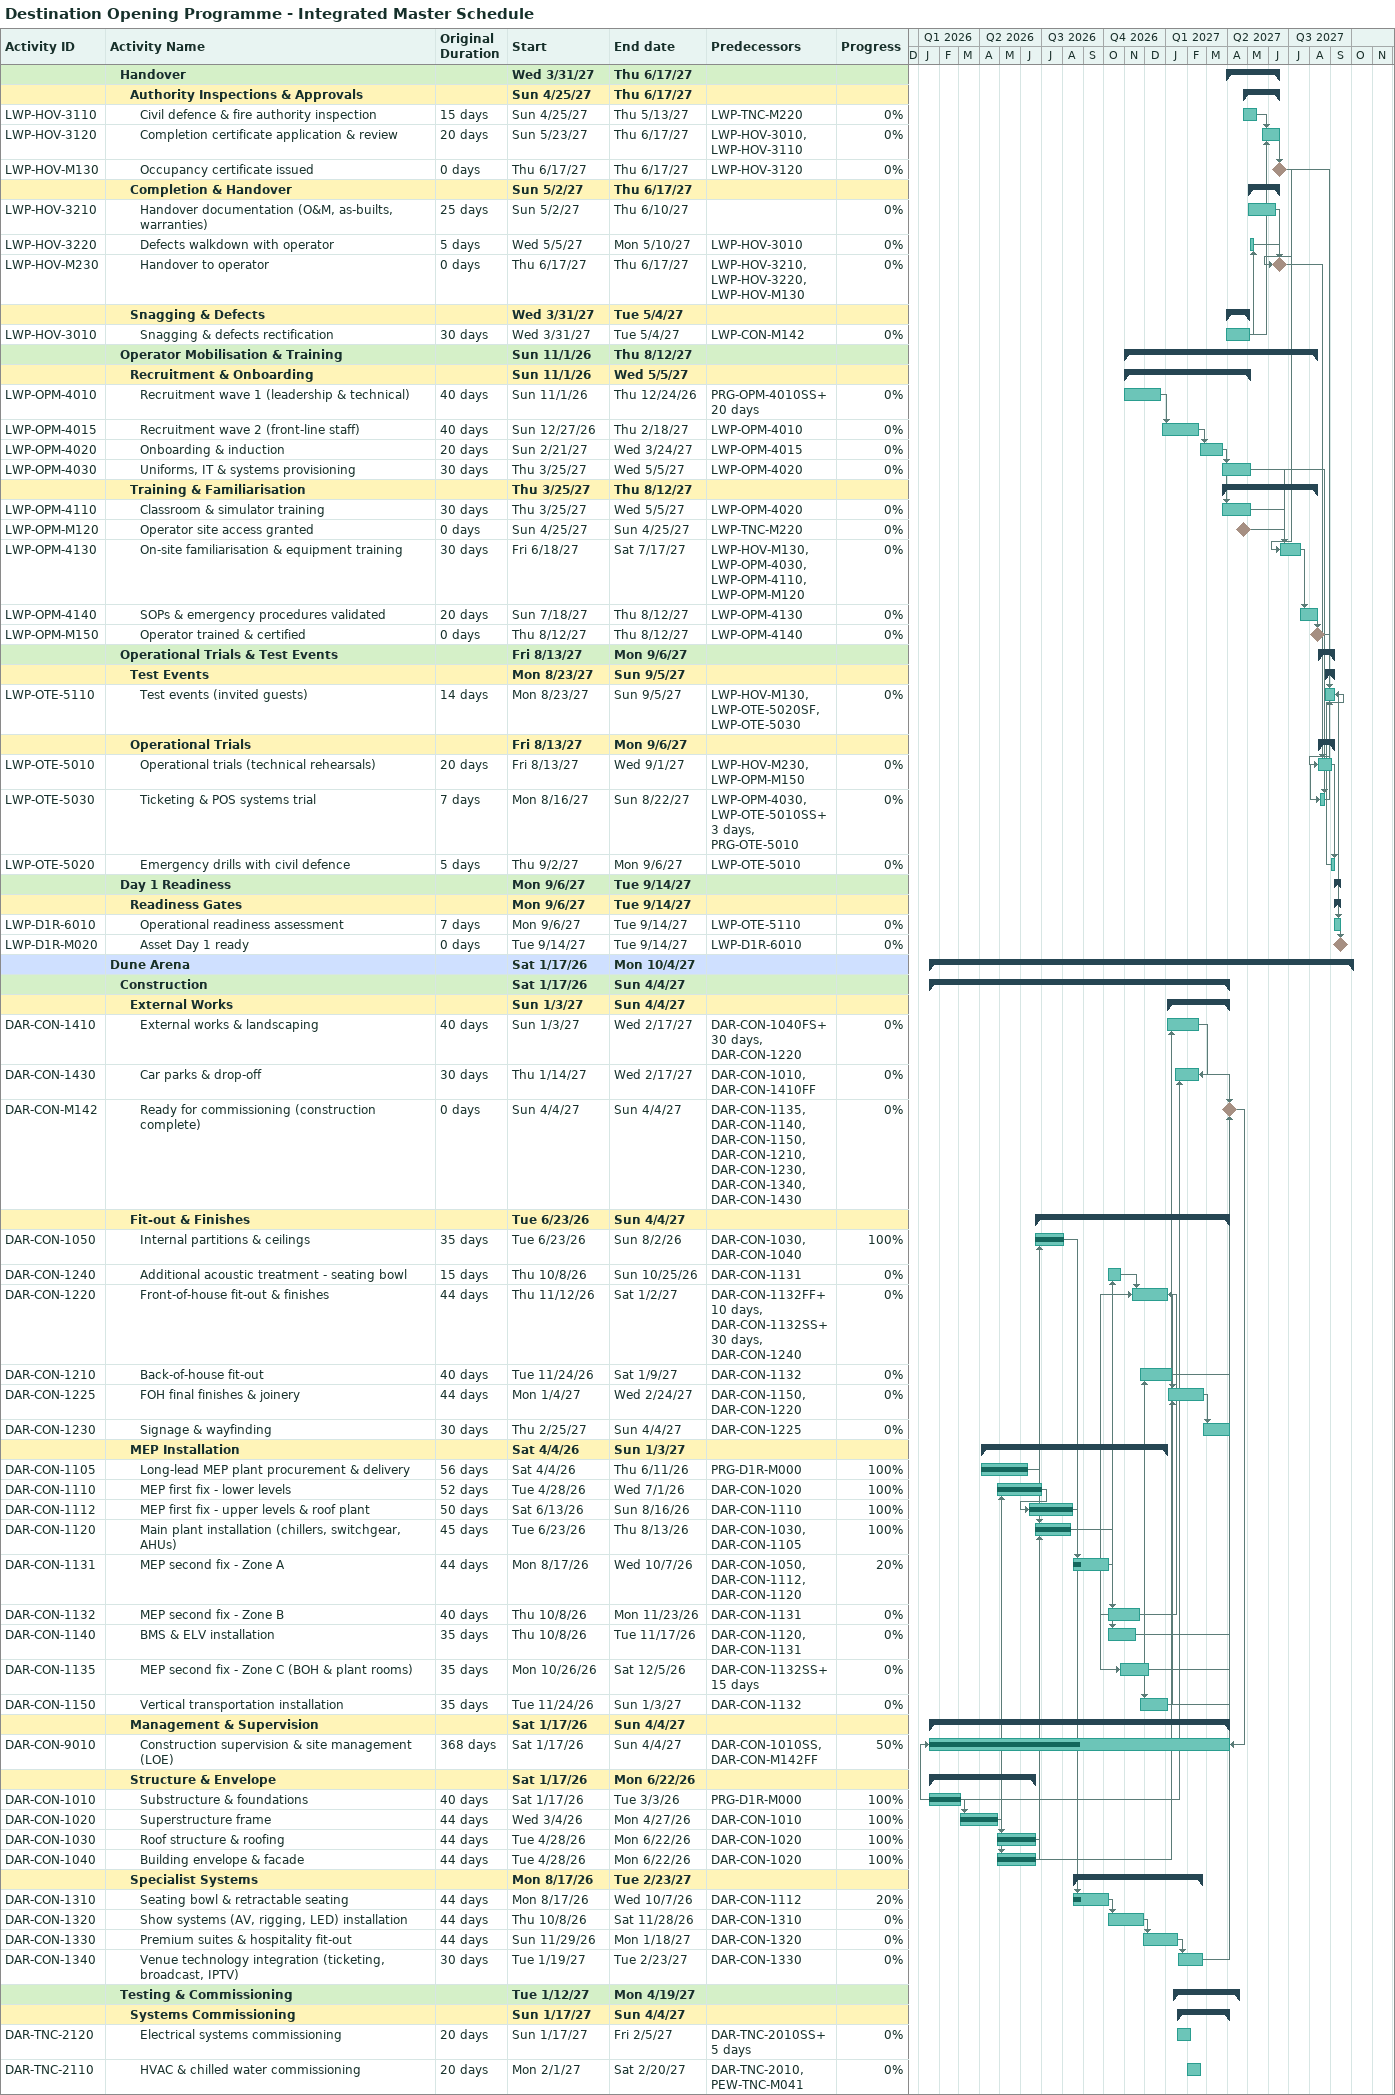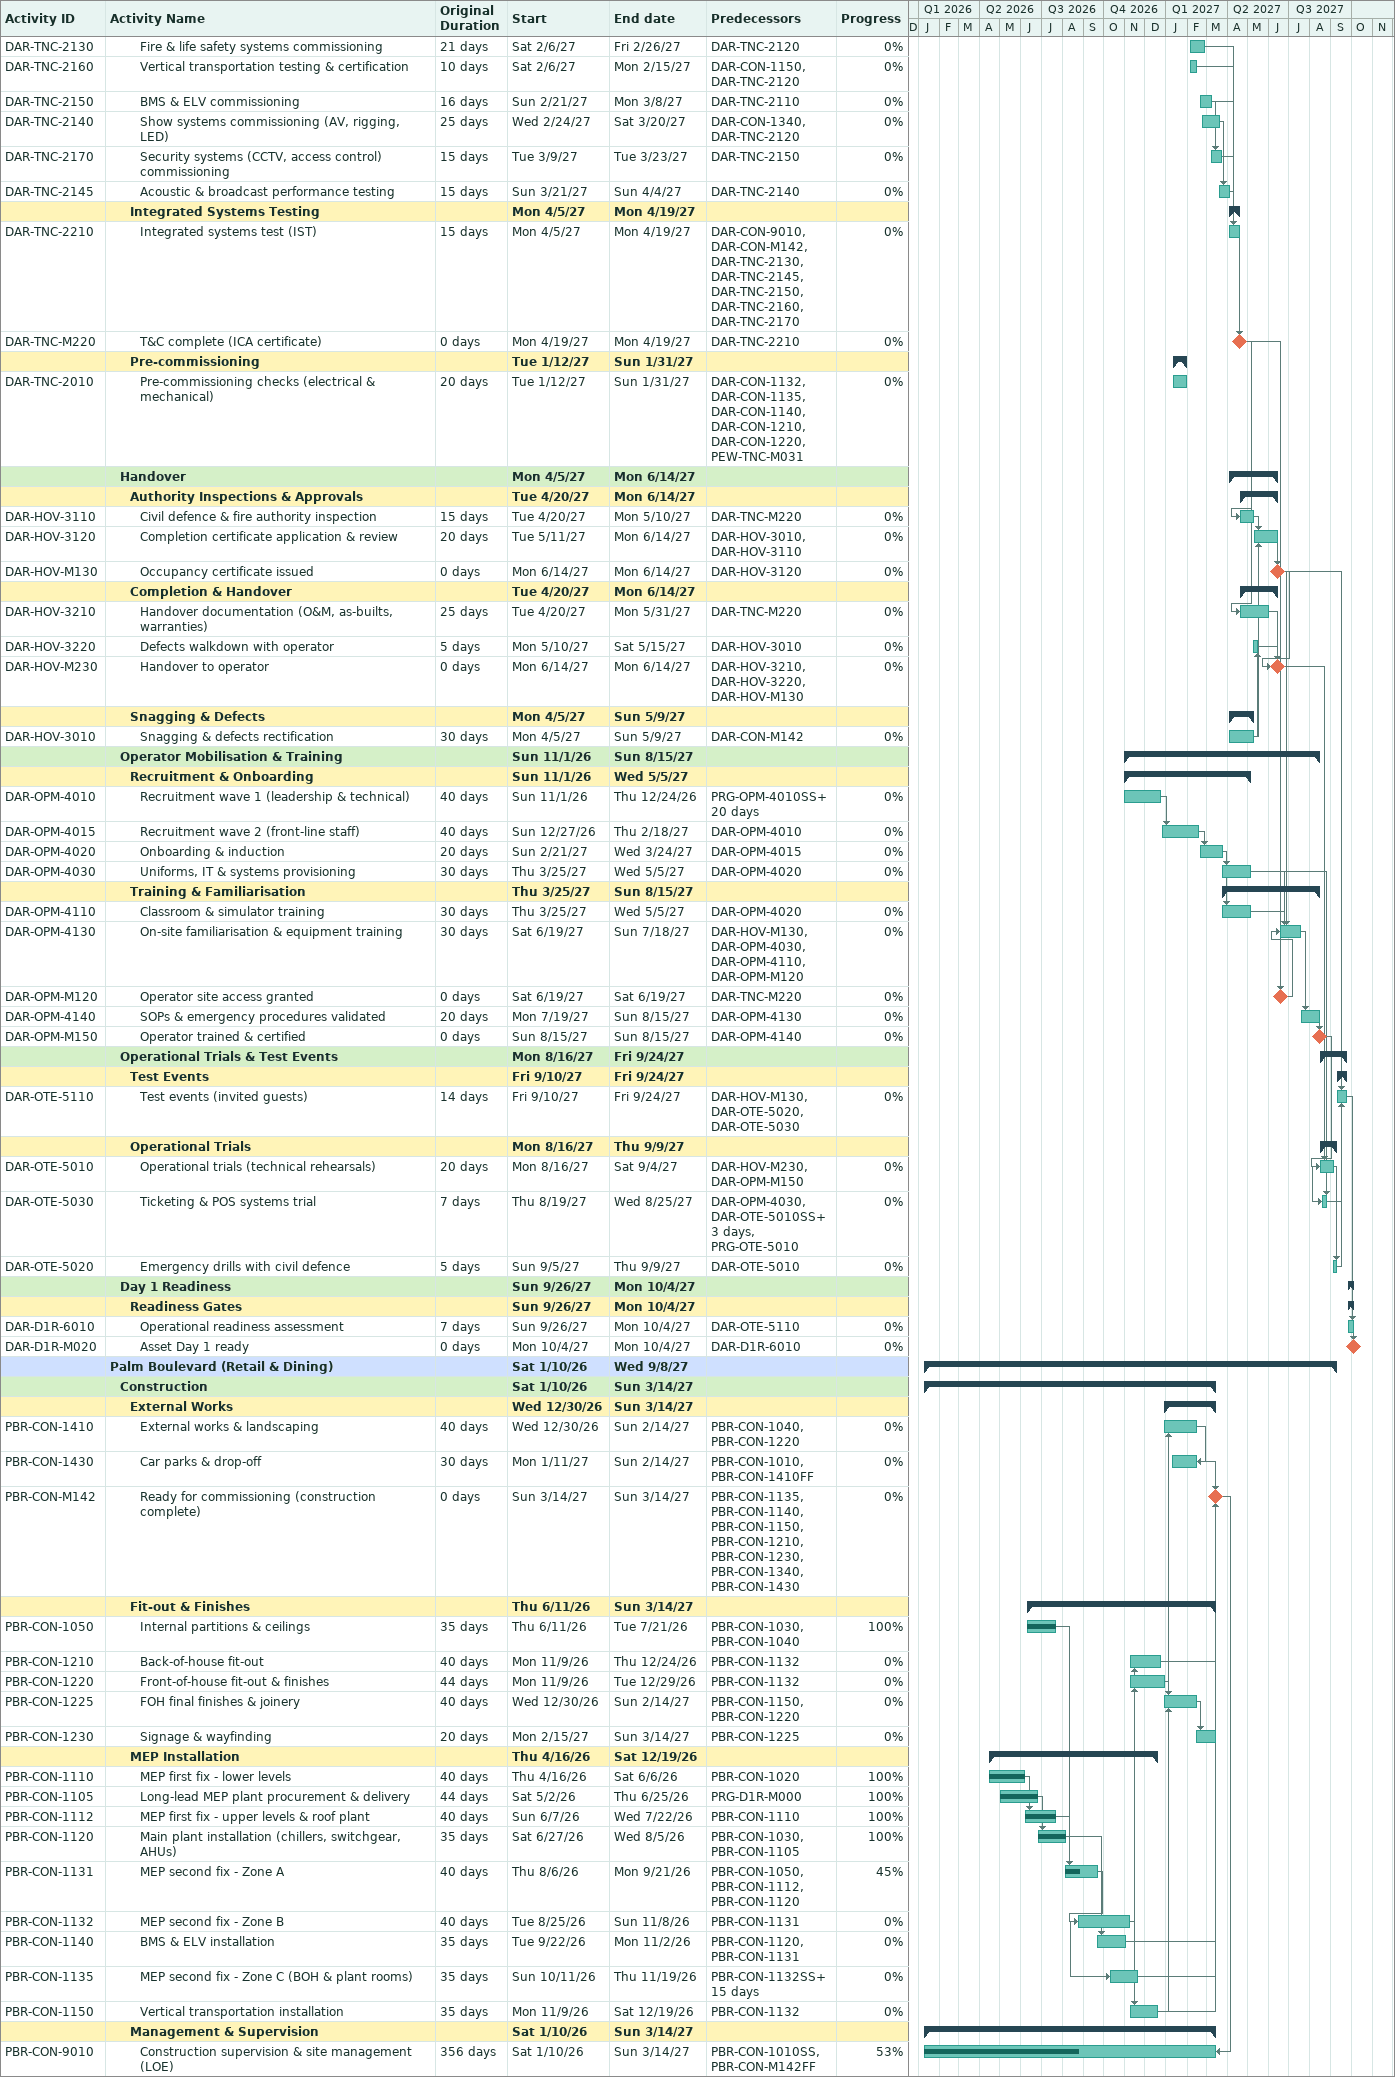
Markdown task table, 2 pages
Destination Opening Programme - Integrated Master Schedule

| ID | Level | Task | Original duration | Start | Finish | Predecessors | % complete |
|---|---|---|---|---|---|---|---|
|  | 2 | **Handover** |  | 2027-03-31 | 2027-06-17 |  |  |
|  | 3 | **Authority Inspections & Approvals** |  | 2027-04-25 | 2027-06-17 |  |  |
| LWP-HOV-3110 | 4 | Civil defence & fire authority inspection | 15d | 2027-04-25 | 2027-05-13 | LWP-TNC-M220 | 0 |
| LWP-HOV-3120 | 4 | Completion certificate application & review | 20d | 2027-05-23 | 2027-06-17 | LWP-HOV-3010, LWP-HOV-3110 | 0 |
| LWP-HOV-M130 | 4 | Occupancy certificate issued | 0d | 2027-06-17 | 2027-06-17 | LWP-HOV-3120 | 0 |
|  | 3 | **Completion & Handover** |  | 2027-05-02 | 2027-06-17 |  |  |
| LWP-HOV-3210 | 4 | Handover documentation (O&M, as-builts, warranties) | 25d | 2027-05-02 | 2027-06-10 |  | 0 |
| LWP-HOV-3220 | 4 | Defects walkdown with operator | 5d | 2027-05-05 | 2027-05-10 | LWP-HOV-3010 | 0 |
| LWP-HOV-M230 | 4 | Handover to operator | 0d | 2027-06-17 | 2027-06-17 | LWP-HOV-3210, LWP-HOV-3220, LWP-HOV-M130 | 0 |
|  | 3 | **Snagging & Defects** |  | 2027-03-31 | 2027-05-04 |  |  |
| LWP-HOV-3010 | 4 | Snagging & defects rectification | 30d | 2027-03-31 | 2027-05-04 | LWP-CON-M142 | 0 |
|  | 2 | **Operator Mobilisation & Training** |  | 2026-11-01 | 2027-08-12 |  |  |
|  | 3 | **Recruitment & Onboarding** |  | 2026-11-01 | 2027-05-05 |  |  |
| LWP-OPM-4010 | 4 | Recruitment wave 1 (leadership & technical) | 40d | 2026-11-01 | 2026-12-24 | PRG-OPM-4010SS+20d | 0 |
| LWP-OPM-4015 | 4 | Recruitment wave 2 (front-line staff) | 40d | 2026-12-27 | 2027-02-18 | LWP-OPM-4010 | 0 |
| LWP-OPM-4020 | 4 | Onboarding & induction | 20d | 2027-02-21 | 2027-03-24 | LWP-OPM-4015 | 0 |
| LWP-OPM-4030 | 4 | Uniforms, IT & systems provisioning | 30d | 2027-03-25 | 2027-05-05 | LWP-OPM-4020 | 0 |
|  | 3 | **Training & Familiarisation** |  | 2027-03-25 | 2027-08-12 |  |  |
| LWP-OPM-4110 | 4 | Classroom & simulator training | 30d | 2027-03-25 | 2027-05-05 | LWP-OPM-4020 | 0 |
| LWP-OPM-M120 | 4 | Operator site access granted | 0d | 2027-04-25 | 2027-04-25 | LWP-TNC-M220 | 0 |
| LWP-OPM-4130 | 4 | On-site familiarisation & equipment training | 30d | 2027-06-18 | 2027-07-17 | LWP-HOV-M130, LWP-OPM-4030, LWP-OPM-4110, LWP-OPM-M120 | 0 |
| LWP-OPM-4140 | 4 | SOPs & emergency procedures validated | 20d | 2027-07-18 | 2027-08-12 | LWP-OPM-4130 | 0 |
| LWP-OPM-M150 | 4 | Operator trained & certified | 0d | 2027-08-12 | 2027-08-12 | LWP-OPM-4140 | 0 |
|  | 2 | **Operational Trials & Test Events** |  | 2027-08-13 | 2027-09-06 |  |  |
|  | 3 | **Test Events** |  | 2027-08-23 | 2027-09-05 |  |  |
| LWP-OTE-5110 | 4 | Test events (invited guests) | 14d | 2027-08-23 | 2027-09-05 | LWP-HOV-M130, LWP-OTE-5020SF, LWP-OTE-5030 | 0 |
|  | 3 | **Operational Trials** |  | 2027-08-13 | 2027-09-06 |  |  |
| LWP-OTE-5010 | 4 | Operational trials (technical rehearsals) | 20d | 2027-08-13 | 2027-09-01 | LWP-HOV-M230, LWP-OPM-M150 | 0 |
| LWP-OTE-5030 | 4 | Ticketing & POS systems trial | 7d | 2027-08-16 | 2027-08-22 | LWP-OPM-4030, LWP-OTE-5010SS+3d, PRG-OTE-5010 | 0 |
| LWP-OTE-5020 | 4 | Emergency drills with civil defence | 5d | 2027-09-02 | 2027-09-06 | LWP-OTE-5010 | 0 |
|  | 2 | **Day 1 Readiness** |  | 2027-09-06 | 2027-09-14 |  |  |
|  | 3 | **Readiness Gates** |  | 2027-09-06 | 2027-09-14 |  |  |
| LWP-D1R-6010 | 4 | Operational readiness assessment | 7d | 2027-09-06 | 2027-09-14 | LWP-OTE-5110 | 0 |
| LWP-D1R-M020 | 4 | Asset Day 1 ready | 0d | 2027-09-14 | 2027-09-14 | LWP-D1R-6010 | 0 |
|  | 1 | **Dune Arena** |  | 2026-01-17 | 2027-10-04 |  |  |
|  | 2 | **Construction** |  | 2026-01-17 | 2027-04-04 |  |  |
|  | 3 | **External Works** |  | 2027-01-03 | 2027-04-04 |  |  |
| DAR-CON-1410 | 4 | External works & landscaping | 40d | 2027-01-03 | 2027-02-17 | DAR-CON-1040FS+30d, DAR-CON-1220 | 0 |
| DAR-CON-1430 | 4 | Car parks & drop-off | 30d | 2027-01-14 | 2027-02-17 | DAR-CON-1010, DAR-CON-1410FF | 0 |
| DAR-CON-M142 | 4 | Ready for commissioning (construction complete) | 0d | 2027-04-04 | 2027-04-04 | DAR-CON-1135, DAR-CON-1140, DAR-CON-1150, DAR-CON-1210, DAR-CON-1230, DAR-CON-1340, DAR-CON-1430 | 0 |
|  | 3 | **Fit-out & Finishes** |  | 2026-06-23 | 2027-04-04 |  |  |
| DAR-CON-1050 | 4 | Internal partitions & ceilings | 35d | 2026-06-23 | 2026-08-02 | DAR-CON-1030, DAR-CON-1040 | 100 |
| DAR-CON-1240 | 4 | Additional acoustic treatment - seating bowl | 15d | 2026-10-08 | 2026-10-25 | DAR-CON-1131 | 0 |
| DAR-CON-1220 | 4 | Front-of-house fit-out & finishes | 44d | 2026-11-12 | 2027-01-02 | DAR-CON-1132FF+10d, DAR-CON-1132SS+30d, DAR-CON-1240 | 0 |
| DAR-CON-1210 | 4 | Back-of-house fit-out | 40d | 2026-11-24 | 2027-01-09 | DAR-CON-1132 | 0 |
| DAR-CON-1225 | 4 | FOH final finishes & joinery | 44d | 2027-01-04 | 2027-02-24 | DAR-CON-1150, DAR-CON-1220 | 0 |
| DAR-CON-1230 | 4 | Signage & wayfinding | 30d | 2027-02-25 | 2027-04-04 | DAR-CON-1225 | 0 |
|  | 3 | **MEP Installation** |  | 2026-04-04 | 2027-01-03 |  |  |
| DAR-CON-1105 | 4 | Long-lead MEP plant procurement & delivery | 56d | 2026-04-04 | 2026-06-11 | PRG-D1R-M000 | 100 |
| DAR-CON-1110 | 4 | MEP first fix - lower levels | 52d | 2026-04-28 | 2026-07-01 | DAR-CON-1020 | 100 |
| DAR-CON-1112 | 4 | MEP first fix - upper levels & roof plant | 50d | 2026-06-13 | 2026-08-16 | DAR-CON-1110 | 100 |
| DAR-CON-1120 | 4 | Main plant installation (chillers, switchgear, AHUs) | 45d | 2026-06-23 | 2026-08-13 | DAR-CON-1030, DAR-CON-1105 | 100 |
| DAR-CON-1131 | 4 | MEP second fix - Zone A | 44d | 2026-08-17 | 2026-10-07 | DAR-CON-1050, DAR-CON-1112, DAR-CON-1120 | 20 |
| DAR-CON-1132 | 4 | MEP second fix - Zone B | 40d | 2026-10-08 | 2026-11-23 | DAR-CON-1131 | 0 |
| DAR-CON-1140 | 4 | BMS & ELV installation | 35d | 2026-10-08 | 2026-11-17 | DAR-CON-1120, DAR-CON-1131 | 0 |
| DAR-CON-1135 | 4 | MEP second fix - Zone C (BOH & plant rooms) | 35d | 2026-10-26 | 2026-12-05 | DAR-CON-1132SS+15d | 0 |
| DAR-CON-1150 | 4 | Vertical transportation installation | 35d | 2026-11-24 | 2027-01-03 | DAR-CON-1132 | 0 |
|  | 3 | **Management & Supervision** |  | 2026-01-17 | 2027-04-04 |  |  |
| DAR-CON-9010 | 4 | Construction supervision & site management (LOE) | 368d | 2026-01-17 | 2027-04-04 | DAR-CON-1010SS, DAR-CON-M142FF | 50 |
|  | 3 | **Structure & Envelope** |  | 2026-01-17 | 2026-06-22 |  |  |
| DAR-CON-1010 | 4 | Substructure & foundations | 40d | 2026-01-17 | 2026-03-03 | PRG-D1R-M000 | 100 |
| DAR-CON-1020 | 4 | Superstructure frame | 44d | 2026-03-04 | 2026-04-27 | DAR-CON-1010 | 100 |
| DAR-CON-1030 | 4 | Roof structure & roofing | 44d | 2026-04-28 | 2026-06-22 | DAR-CON-1020 | 100 |
| DAR-CON-1040 | 4 | Building envelope & facade | 44d | 2026-04-28 | 2026-06-22 | DAR-CON-1020 | 100 |
|  | 3 | **Specialist Systems** |  | 2026-08-17 | 2027-02-23 |  |  |
| DAR-CON-1310 | 4 | Seating bowl & retractable seating | 44d | 2026-08-17 | 2026-10-07 | DAR-CON-1112 | 20 |
| DAR-CON-1320 | 4 | Show systems (AV, rigging, LED) installation | 44d | 2026-10-08 | 2026-11-28 | DAR-CON-1310 | 0 |
| DAR-CON-1330 | 4 | Premium suites & hospitality fit-out | 44d | 2026-11-29 | 2027-01-18 | DAR-CON-1320 | 0 |
| DAR-CON-1340 | 4 | Venue technology integration (ticketing, broadcast, IPTV) | 30d | 2027-01-19 | 2027-02-23 | DAR-CON-1330 | 0 |
|  | 2 | **Testing & Commissioning** |  | 2027-01-12 | 2027-04-19 |  |  |
|  | 3 | **Systems Commissioning** |  | 2027-01-17 | 2027-04-04 |  |  |
| DAR-TNC-2120 | 4 | Electrical systems commissioning | 20d | 2027-01-17 | 2027-02-05 | DAR-TNC-2010SS+5d | 0 |
| DAR-TNC-2110 | 4 | HVAC & chilled water commissioning | 20d | 2027-02-01 | 2027-02-20 | DAR-TNC-2010, PEW-TNC-M041 | 0 |
| DAR-TNC-2130 | 4 | Fire & life safety systems commissioning | 21d | 2027-02-06 | 2027-02-26 | DAR-TNC-2120 | 0 |
| DAR-TNC-2160 | 4 | Vertical transportation testing & certification | 10d | 2027-02-06 | 2027-02-15 | DAR-CON-1150, DAR-TNC-2120 | 0 |
| DAR-TNC-2150 | 4 | BMS & ELV commissioning | 16d | 2027-02-21 | 2027-03-08 | DAR-TNC-2110 | 0 |
| DAR-TNC-2140 | 4 | Show systems commissioning (AV, rigging, LED) | 25d | 2027-02-24 | 2027-03-20 | DAR-CON-1340, DAR-TNC-2120 | 0 |
| DAR-TNC-2170 | 4 | Security systems (CCTV, access control) commissioning | 15d | 2027-03-09 | 2027-03-23 | DAR-TNC-2150 | 0 |
| DAR-TNC-2145 | 4 | Acoustic & broadcast performance testing | 15d | 2027-03-21 | 2027-04-04 | DAR-TNC-2140 | 0 |
|  | 3 | **Integrated Systems Testing** |  | 2027-04-05 | 2027-04-19 |  |  |
| DAR-TNC-2210 | 4 | Integrated systems test (IST) | 15d | 2027-04-05 | 2027-04-19 | DAR-CON-9010, DAR-CON-M142, DAR-TNC-2130, DAR-TNC-2145, DAR-TNC-2150, DAR-TNC-2160, DAR-TNC-2170 | 0 |
| DAR-TNC-M220 | 4 | T&C complete (ICA certificate) | 0d | 2027-04-19 | 2027-04-19 | DAR-TNC-2210 | 0 |
|  | 3 | **Pre-commissioning** |  | 2027-01-12 | 2027-01-31 |  |  |
| DAR-TNC-2010 | 4 | Pre-commissioning checks (electrical & mechanical) | 20d | 2027-01-12 | 2027-01-31 | DAR-CON-1132, DAR-CON-1135, DAR-CON-1140, DAR-CON-1210, DAR-CON-1220, PEW-TNC-M031 | 0 |
|  | 2 | **Handover** |  | 2027-04-05 | 2027-06-14 |  |  |
|  | 3 | **Authority Inspections & Approvals** |  | 2027-04-20 | 2027-06-14 |  |  |
| DAR-HOV-3110 | 4 | Civil defence & fire authority inspection | 15d | 2027-04-20 | 2027-05-10 | DAR-TNC-M220 | 0 |
| DAR-HOV-3120 | 4 | Completion certificate application & review | 20d | 2027-05-11 | 2027-06-14 | DAR-HOV-3010, DAR-HOV-3110 | 0 |
| DAR-HOV-M130 | 4 | Occupancy certificate issued | 0d | 2027-06-14 | 2027-06-14 | DAR-HOV-3120 | 0 |
|  | 3 | **Completion & Handover** |  | 2027-04-20 | 2027-06-14 |  |  |
| DAR-HOV-3210 | 4 | Handover documentation (O&M, as-builts, warranties) | 25d | 2027-04-20 | 2027-05-31 | DAR-TNC-M220 | 0 |
| DAR-HOV-3220 | 4 | Defects walkdown with operator | 5d | 2027-05-10 | 2027-05-15 | DAR-HOV-3010 | 0 |
| DAR-HOV-M230 | 4 | Handover to operator | 0d | 2027-06-14 | 2027-06-14 | DAR-HOV-3210, DAR-HOV-3220, DAR-HOV-M130 | 0 |
|  | 3 | **Snagging & Defects** |  | 2027-04-05 | 2027-05-09 |  |  |
| DAR-HOV-3010 | 4 | Snagging & defects rectification | 30d | 2027-04-05 | 2027-05-09 | DAR-CON-M142 | 0 |
|  | 2 | **Operator Mobilisation & Training** |  | 2026-11-01 | 2027-08-15 |  |  |
|  | 3 | **Recruitment & Onboarding** |  | 2026-11-01 | 2027-05-05 |  |  |
| DAR-OPM-4010 | 4 | Recruitment wave 1 (leadership & technical) | 40d | 2026-11-01 | 2026-12-24 | PRG-OPM-4010SS+20d | 0 |
| DAR-OPM-4015 | 4 | Recruitment wave 2 (front-line staff) | 40d | 2026-12-27 | 2027-02-18 | DAR-OPM-4010 | 0 |
| DAR-OPM-4020 | 4 | Onboarding & induction | 20d | 2027-02-21 | 2027-03-24 | DAR-OPM-4015 | 0 |
| DAR-OPM-4030 | 4 | Uniforms, IT & systems provisioning | 30d | 2027-03-25 | 2027-05-05 | DAR-OPM-4020 | 0 |
|  | 3 | **Training & Familiarisation** |  | 2027-03-25 | 2027-08-15 |  |  |
| DAR-OPM-4110 | 4 | Classroom & simulator training | 30d | 2027-03-25 | 2027-05-05 | DAR-OPM-4020 | 0 |
| DAR-OPM-4130 | 4 | On-site familiarisation & equipment training | 30d | 2027-06-19 | 2027-07-18 | DAR-HOV-M130, DAR-OPM-4030, DAR-OPM-4110, DAR-OPM-M120 | 0 |
| DAR-OPM-M120 | 4 | Operator site access granted | 0d | 2027-06-19 | 2027-06-19 | DAR-TNC-M220 | 0 |
| DAR-OPM-4140 | 4 | SOPs & emergency procedures validated | 20d | 2027-07-19 | 2027-08-15 | DAR-OPM-4130 | 0 |
| DAR-OPM-M150 | 4 | Operator trained & certified | 0d | 2027-08-15 | 2027-08-15 | DAR-OPM-4140 | 0 |
|  | 2 | **Operational Trials & Test Events** |  | 2027-08-16 | 2027-09-24 |  |  |
|  | 3 | **Test Events** |  | 2027-09-10 | 2027-09-24 |  |  |
| DAR-OTE-5110 | 4 | Test events (invited guests) | 14d | 2027-09-10 | 2027-09-24 | DAR-HOV-M130, DAR-OTE-5020, DAR-OTE-5030 | 0 |
|  | 3 | **Operational Trials** |  | 2027-08-16 | 2027-09-09 |  |  |
| DAR-OTE-5010 | 4 | Operational trials (technical rehearsals) | 20d | 2027-08-16 | 2027-09-04 | DAR-HOV-M230, DAR-OPM-M150 | 0 |
| DAR-OTE-5030 | 4 | Ticketing & POS systems trial | 7d | 2027-08-19 | 2027-08-25 | DAR-OPM-4030, DAR-OTE-5010SS+3d, PRG-OTE-5010 | 0 |
| DAR-OTE-5020 | 4 | Emergency drills with civil defence | 5d | 2027-09-05 | 2027-09-09 | DAR-OTE-5010 | 0 |
|  | 2 | **Day 1 Readiness** |  | 2027-09-26 | 2027-10-04 |  |  |
|  | 3 | **Readiness Gates** |  | 2027-09-26 | 2027-10-04 |  |  |
| DAR-D1R-6010 | 4 | Operational readiness assessment | 7d | 2027-09-26 | 2027-10-04 | DAR-OTE-5110 | 0 |
| DAR-D1R-M020 | 4 | Asset Day 1 ready | 0d | 2027-10-04 | 2027-10-04 | DAR-D1R-6010 | 0 |
|  | 1 | **Palm Boulevard (Retail & Dining)** |  | 2026-01-10 | 2027-09-08 |  |  |
|  | 2 | **Construction** |  | 2026-01-10 | 2027-03-14 |  |  |
|  | 3 | **External Works** |  | 2026-12-30 | 2027-03-14 |  |  |
| PBR-CON-1410 | 4 | External works & landscaping | 40d | 2026-12-30 | 2027-02-14 | PBR-CON-1040, PBR-CON-1220 | 0 |
| PBR-CON-1430 | 4 | Car parks & drop-off | 30d | 2027-01-11 | 2027-02-14 | PBR-CON-1010, PBR-CON-1410FF | 0 |
| PBR-CON-M142 | 4 | Ready for commissioning (construction complete) | 0d | 2027-03-14 | 2027-03-14 | PBR-CON-1135, PBR-CON-1140, PBR-CON-1150, PBR-CON-1210, PBR-CON-1230, PBR-CON-1340, PBR-CON-1430 | 0 |
|  | 3 | **Fit-out & Finishes** |  | 2026-06-11 | 2027-03-14 |  |  |
| PBR-CON-1050 | 4 | Internal partitions & ceilings | 35d | 2026-06-11 | 2026-07-21 | PBR-CON-1030, PBR-CON-1040 | 100 |
| PBR-CON-1210 | 4 | Back-of-house fit-out | 40d | 2026-11-09 | 2026-12-24 | PBR-CON-1132 | 0 |
| PBR-CON-1220 | 4 | Front-of-house fit-out & finishes | 44d | 2026-11-09 | 2026-12-29 | PBR-CON-1132 | 0 |
| PBR-CON-1225 | 4 | FOH final finishes & joinery | 40d | 2026-12-30 | 2027-02-14 | PBR-CON-1150, PBR-CON-1220 | 0 |
| PBR-CON-1230 | 4 | Signage & wayfinding | 20d | 2027-02-15 | 2027-03-14 | PBR-CON-1225 | 0 |
|  | 3 | **MEP Installation** |  | 2026-04-16 | 2026-12-19 |  |  |
| PBR-CON-1110 | 4 | MEP first fix - lower levels | 40d | 2026-04-16 | 2026-06-06 | PBR-CON-1020 | 100 |
| PBR-CON-1105 | 4 | Long-lead MEP plant procurement & delivery | 44d | 2026-05-02 | 2026-06-25 | PRG-D1R-M000 | 100 |
| PBR-CON-1112 | 4 | MEP first fix - upper levels & roof plant | 40d | 2026-06-07 | 2026-07-22 | PBR-CON-1110 | 100 |
| PBR-CON-1120 | 4 | Main plant installation (chillers, switchgear, AHUs) | 35d | 2026-06-27 | 2026-08-05 | PBR-CON-1030, PBR-CON-1105 | 100 |
| PBR-CON-1131 | 4 | MEP second fix - Zone A | 40d | 2026-08-06 | 2026-09-21 | PBR-CON-1050, PBR-CON-1112, PBR-CON-1120 | 45 |
| PBR-CON-1132 | 4 | MEP second fix - Zone B | 40d | 2026-08-25 | 2026-11-08 | PBR-CON-1131 | 0 |
| PBR-CON-1140 | 4 | BMS & ELV installation | 35d | 2026-09-22 | 2026-11-02 | PBR-CON-1120, PBR-CON-1131 | 0 |
| PBR-CON-1135 | 4 | MEP second fix - Zone C (BOH & plant rooms) | 35d | 2026-10-11 | 2026-11-19 | PBR-CON-1132SS+15d | 0 |
| PBR-CON-1150 | 4 | Vertical transportation installation | 35d | 2026-11-09 | 2026-12-19 | PBR-CON-1132 | 0 |
|  | 3 | **Management & Supervision** |  | 2026-01-10 | 2027-03-14 |  |  |
| PBR-CON-9010 | 4 | Construction supervision & site management (LOE) | 356d | 2026-01-10 | 2027-03-14 | PBR-CON-1010SS, PBR-CON-M142FF | 53 |
